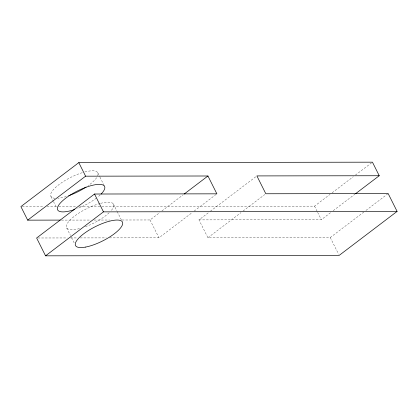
<?xml version="1.0" encoding="UTF-8"?>
<svg xmlns="http://www.w3.org/2000/svg" width="418" height="418" viewBox="0 0 418 418"><rect width="100%" height="100%" fill="white"/><g stroke="black" fill="none" stroke-linecap="round" stroke-linejoin="round"><path stroke-width="0.31" stroke-dasharray="2.09 1.57" d="M122.056 220.004L150.041 219.962L159.864 212.501M161.928 210.933L183.126 194.835M109.511 237.879L158.971 237.8L192.061 212.673M194.13 211.106L216.362 194.224M363.869 212.02L330.262 237.539L207.913 237.727L198.978 219.889L208.284 212.819M210.353 211.252L255.853 176.704M207.913 237.727L241.003 212.6M243.067 211.033L264.782 194.542M101.814 206.466L314.54 206.142L330.048 194.365M332.117 192.792L353.315 176.699M355.384 175.126L372.443 162.174M198.978 219.889L321.327 219.701L331.15 212.239M333.219 210.672L354.934 194.182M365.933 210.453L388.165 193.571M22.206 206.591L43.738 206.555M46.999 206.549L58.097 206.534M58.745 206.534L76.363 206.508M79.629 206.502L101.161 206.471M61.53 220.098L90.816 220.051M94.071 220.046L109.688 220.025M37.923 237.988L67.209 237.941M70.464 237.936L77.623 237.926M80.225 237.92L106.256 237.884M314.54 206.142L317.366 211.79M317.649 212.354L321.327 219.701M330.262 237.539L338.617 254.228M150.041 219.962L158.971 237.8M97.692 172.634L99.672 176.589M99.954 177.154L104.197 185.629M113.414 204.031L116.868 210.933M117.16 211.513L121.481 220.145M50.954 196.507L53.217 201.027M53.504 201.591L56.331 207.239M66.676 227.904L70.423 235.381M71.577 237.685L74.456 243.438M100.623 203.331A26.245 8.026 -26.6 0 1 110.937 210.918M109.145 212.767A26.245 8.026 -26.6 0 1 84.379 227.094M79.467 228.599A26.245 8.026 -26.6 0 1 68.636 221.629A26.245 8.026 -26.6 0 1 99.996 203.498M100.21 194.924A26.245 8.026 -26.6 0 1 97.462 197.306M96.438 198.106A26.245 8.026 -26.6 0 1 76.666 208.812M84.901 171.934A26.245 8.026 -26.6 0 1 97.378 176.459M96.662 177.666A26.245 8.026 -26.6 0 1 88.182 185.623M66.279 196.481A26.245 8.026 -26.6 0 1 57.778 198.268M54.925 198.289A26.245 8.026 -26.6 0 1 55.432 187.572A26.245 8.026 -26.6 0 1 82.362 172.655"/><path stroke-width="0.63" d="M355.452 193.79L379.236 175.732L372.443 162.174L78.803 162.623L20.9 206.591L27.687 220.15L60.229 220.098M27.687 220.15L85.596 176.182L207.945 175.994L216.879 193.832L94.525 194.02L36.622 237.988L45.557 255.826L339.197 255.377L397.1 211.409L388.165 193.571L265.817 193.759L256.882 175.915L379.236 175.732M45.557 255.826L103.46 211.858L397.1 211.409M184.16 194.051L207.945 175.994M78.803 162.623L85.596 176.182M94.525 194.02L103.46 211.858M74.843 209.465A26.245 8.026 -26.6 0 1 58.959 204.757A26.245 8.026 -26.6 0 1 91.845 185.456A26.245 8.026 -26.6 0 1 101.099 194.051M86.082 187.06A26.245 8.026 -26.6 0 1 68.656 195.697M85.429 247.101A26.245 8.026 -26.6 0 0 122.636 224.053A26.245 8.026 -26.6 0 0 88.867 230.266A26.245 8.026 -26.6 0 0 85.429 247.101"/></g></svg>
